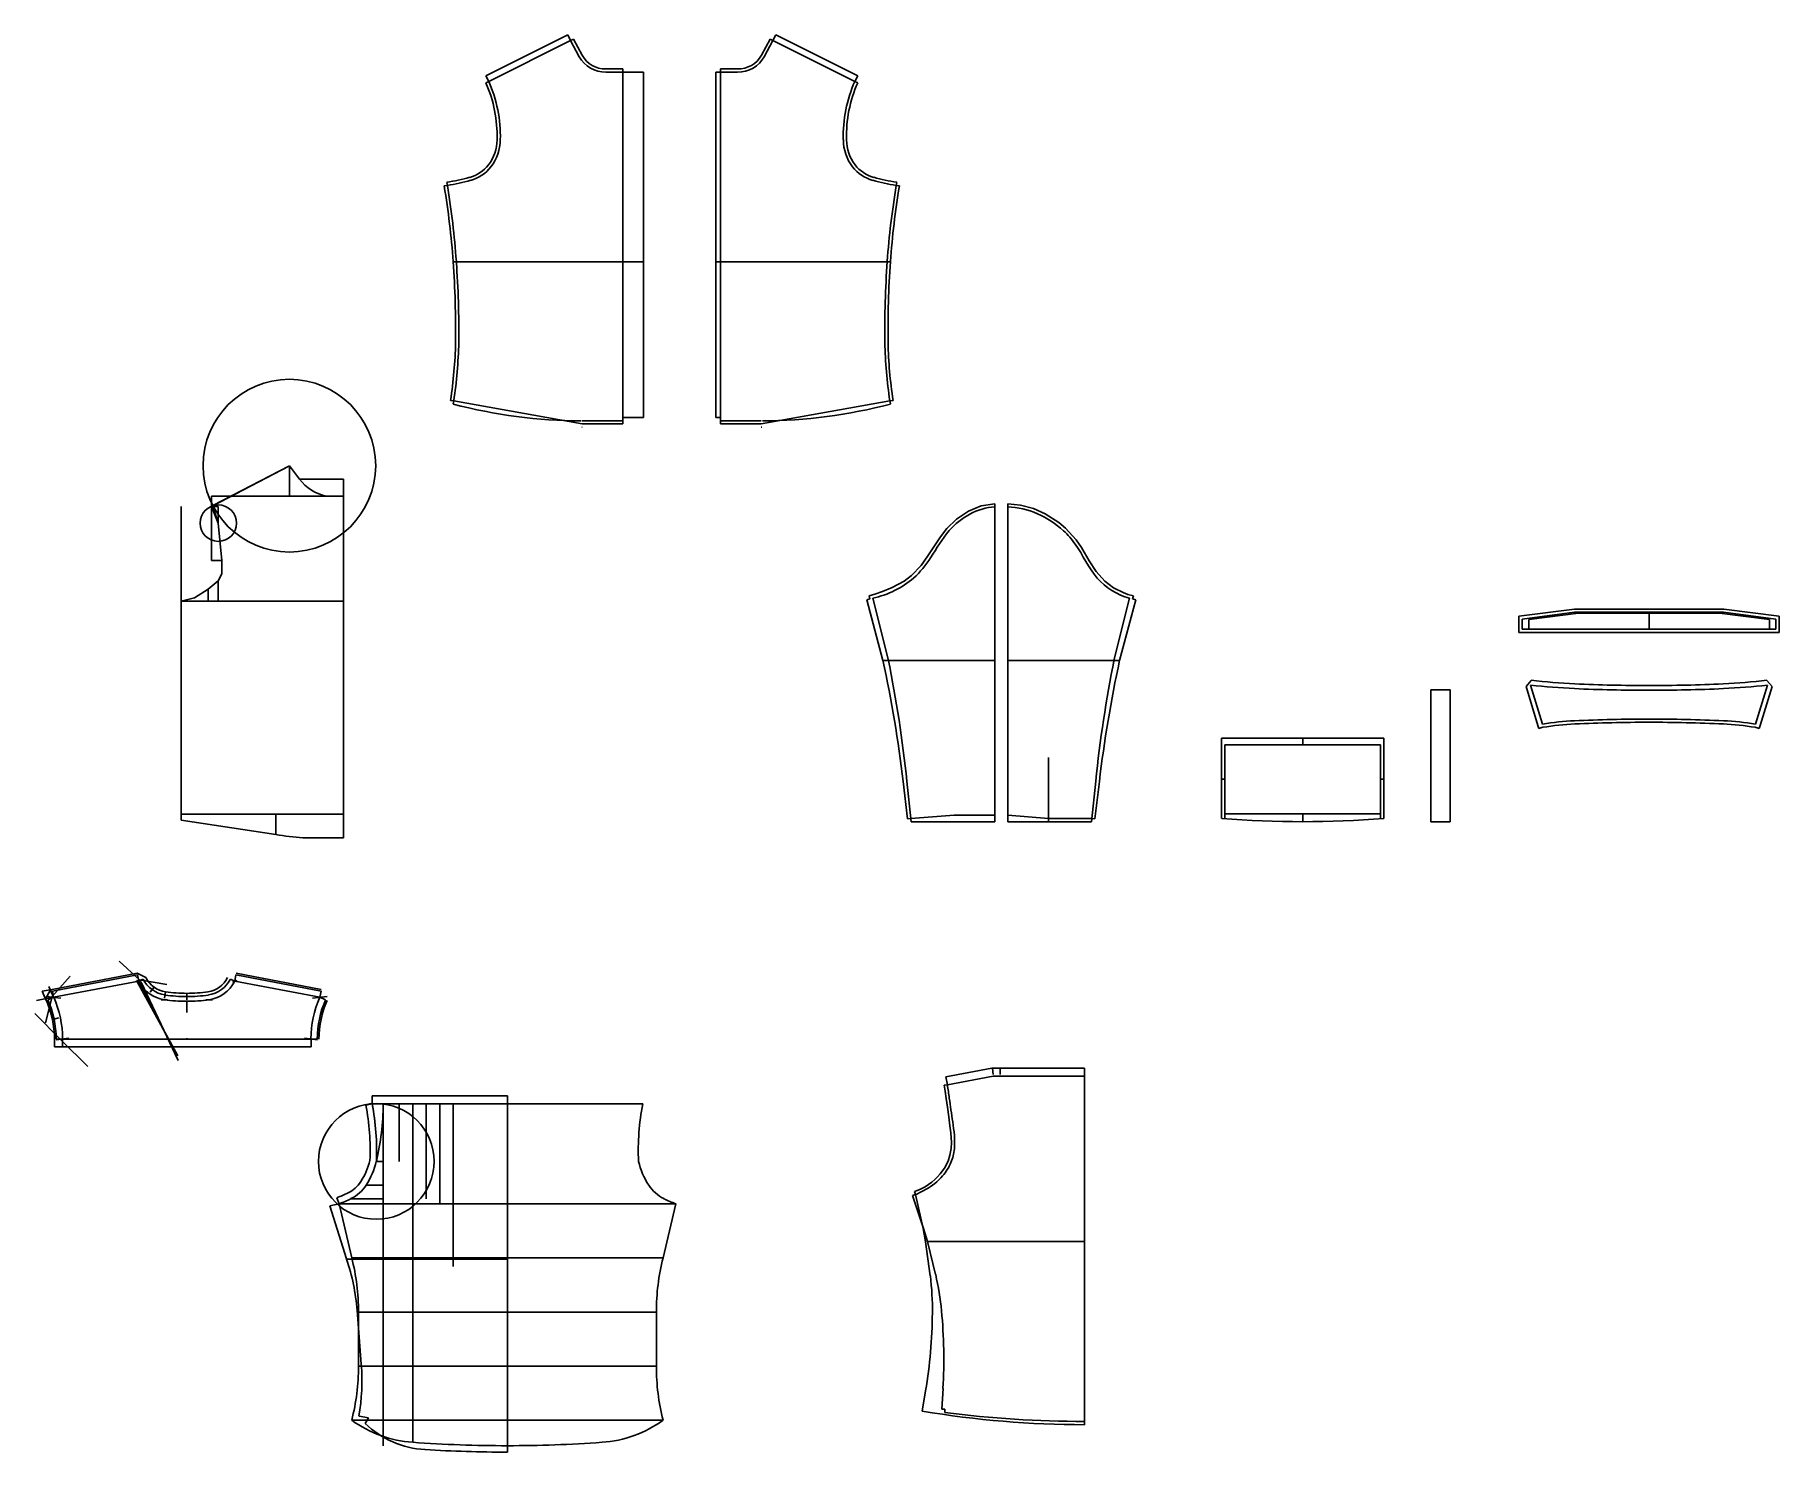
# Model space of a CAD drawing. Extents: x 18 to 154, y 5 to 115.
import ezdxf

# ---------------------------------------------------------------- set-up
doc = ezdxf.new("R2010")
doc.units = 0
doc.header["$MEASUREMENT"] = 0
for name, color, linetype in [('0_L_CONST_3', 7, 'Continuous'), ('1_L_SEW_LINE_3', 11, 'Continuous'), ('2A_L_SEAM_ALLOWANCE_3', 5, 'Continuous'), ('2B_L_SEAM_ALLOWANCE_4', 5, 'Continuous')]:
    doc.layers.add(name, color=color, linetype=linetype)

msp = doc.modelspace()

# ---------------------------------------------------------------- linework, layer by layer
at = {"layer": '0_L_CONST_3', "color": 7, "linetype": 'Continuous', "lineweight": 25}
for p, q in [((38, 81.75), (32.04, 78.64)), ((32.04, 78.62), (38, 81.75)), ((38, 81.75), (38.79, 80.69)), ((38, 79.38), (38, 81.75)), ((42.22, 80.69), (38.79, 80.69)), ((42.22, 79.38), (42.22, 80.69)), ((40.9, 79.38), (31.93, 79.38)), ((31.93, 79.38), (31.93, 78.58)), ((42.22, 79.38), (38, 79.38)), ((42.22, 79.38), (40.9, 79.38)), ((42.22, 71.2), (42.22, 79.38)), ((29.56, 71.2), (29.56, 78.58)), ((31.93, 78.58), (31.93, 74.36)), ((31.93, 78.58), (32.46, 77.27)), ((31.93, 78.58), (32.46, 78.58)), ((32.46, 77.27), (32.04, 78.62)), ((32.46, 78.58), (32.46, 77.27)), ((32.73, 74.36), (32.46, 77.27)), ((31.93, 74.36), (32.73, 74.36)), ((32.73, 74.36), (32.73, 73.31)), ((30.61, 71.46), (31.67, 72.12)), ((31.67, 72.12), (32.46, 72.78)), ((31.67, 71.2), (31.67, 72.12)), ((32.46, 72.78), (32.73, 73.31)), ((32.46, 72.12), (32.46, 72.78)), ((32.46, 71.2), (32.46, 72.12)), ((29.56, 71.2), (30.61, 71.46)), ((29.56, 71.2), (42.22, 71.2)), ((29.56, 67.24), (29.56, 71.2)), ((42.22, 71.2), (42.22, 54.58)), ((138.5, 70.25), (134.62, 69.75)), ((134.62, 69), (134.62, 69.75)), ((138.5, 70.25), (149.5, 70.25)), ((144, 69), (144, 70.25)), ((153.38, 69.75), (149.5, 70.25)), ((153.38, 69), (153.38, 69.75)), ((134.62, 69), (153.38, 69)), ((29.56, 54.58), (29.56, 67.24)), ((29.56, 54.58), (36.95, 54.58)), ((29.56, 54.58), (29.56, 54.12)), ((36.95, 54.58), (42.22, 54.58)), ((36.95, 54.58), (36.95, 53)), ((42.22, 54.58), (42.22, 52.74)), ((29.56, 54.12), (36.95, 53)), ((42.22, 52.74), (39.05, 52.74)), ((19.51, 40.93), (26.14, 42.18)), ((26.31, 41.67), (24.72, 43.13)), ((26.81, 41.85), (26.14, 42.18)), ((40.49, 40.93), (33.86, 42.18)), ((19.51, 40.93), (18.73, 40.78)), ((19.37, 40.9), (18.99, 40.19)), ((19.62, 40.31), (19.25, 41.16)), ((19.51, 40.37), (20.9, 41.97)), ((26.08, 41.62), (26.44, 41.5)), ((26.08, 41.62), (29.31, 35.76)), ((26.26, 41.56), (26.31, 41.67)), ((26.26, 41.56), (28.17, 37.83)), ((26.31, 41.67), (28.44, 41.31)), ((26.44, 41.5), (29.33, 35.38)), ((27.45, 41.11), (27.15, 40.71)), ((33.56, 41.5), (33.92, 41.62)), ((19.62, 40.31), (18.28, 40.06)), ((19.05, 40.06), (18.73, 40.78)), ((19.51, 40.37), (18.98, 38.32)), ((20.19, 40.25), (19.06, 40.38)), ((19.62, 40.31), (19.51, 40.37)), ((28.5, 40.12), (28, 40.12)), ((28.34, 40.74), (28.27, 40.25)), ((30, 40.62), (30, 40.12)), ((30, 40), (30, 39.12)), ((32, 40.12), (31.5, 40.12)), ((39.81, 40.25), (40.94, 40.38)), ((20.22, 36.97), (18.16, 39.04)), ((19.53, 38.59), (20.02, 38.7)), ((19.69, 37.06), (19.69, 36.44)), ((20.81, 37.12), (19.81, 37)), ((20.31, 37.06), (20.22, 36.97)), ((20.22, 36.97), (22.29, 34.91)), ((30, 37.12), (30, 37)), ((39.19, 37.12), (40.19, 37)), ((20.31, 36.44), (19.69, 36.44)), ((30, 36.44), (20.31, 36.44)), ((30, 36.44), (39.69, 36.44)), ((45.31, 32), (44.25, 32)), ((45.31, 32), (64.69, 32)), ((45.31, 32), (45.31, 5.36)), ((46.56, 32), (46.56, 27.52)), ((47.62, 32), (47.62, 25.67)), ((47.62, 32), (47.62, 5.62)), ((48.67, 32), (48.67, 24.61)), ((49.73, 32), (49.73, 24.22)), ((50.78, 32), (50.78, 19.34)), ((55, 32), (55, 5.36)), ((45.31, 27.52), (44.78, 27.52)), ((45.31, 24.61), (42.8, 24.61)), ((45.31, 25.67), (43.99, 25.67)), ((45.31, 24.22), (41.88, 24.22)), ((41.88, 24.22), (42.87, 20)), ((41.94, 24.22), (68.06, 24.22)), ((42.87, 20), (67.13, 20)), ((43.4, 15.78), (66.61, 15.78)), ((43.4, 15.78), (43.4, 11.56)), ((55, 11.56), (55, 15.78)), ((43.4, 11.56), (66.61, 11.56)), ((55, 7.34), (55, 11.56)), ((42.87, 7.34), (67.13, 7.34)), ((55, 5.36), (55, 7.34))]:
    msp.add_line(p, q, dxfattribs=at)
at = {"layer": '0_L_CONST_3', "color": 5, "linetype": 'Continuous', "lineweight": 25}
for p, q in [((117, 60), (117, 60.5)), ((110.93, 57.31), (110.68, 57.31)), ((123.07, 57.31), (123.32, 57.31)), ((110.93, 54.62), (110.93, 54.25)), ((117, 54.62), (117, 54)), ((123.07, 54.62), (123.07, 54.25))]:
    msp.add_line(p, q, dxfattribs=at)
at = {"layer": '0_L_CONST_3', "color": 7, "linetype": 'Continuous', "lineweight": 25}
for centre, radius in [((38, 81.75), 6.73), ((32.46, 77.27), 1.42), ((44.78, 27.52), 4.51)]:
    msp.add_circle(centre, radius, dxfattribs=at)
for centre, radius, start, end in [((41.55, 82.77), 3.45, -143.1301, -100.8807), ((43.13, 93.92), 41.39, -98.5971, -95.6529), ((28.66, 42.79), 2.07, -152.8931, -98.7923), ((31.34, 42.79), 2.07, -81.2077, -27.1069), ((12.29, 37.06), 7.4, 0, 23.8884), ((30, 52.31), 11.69, -98.1559, -90), ((30, 52.31), 11.69, -90, -81.8441), ((47.71, 37.06), 7.4, 156.1116, 180), ((25.48, 28.37), 19.32, -2.522, 10.8976), ((25.99, 32), 19.32, -13.4197, 0), ((39.03, 28.89), 5.91, -32.9775, -13.4197), ((38.62, 33.09), 9.45, -69.8474, -63.7554), ((41.48, 27.3), 2.99, -63.7554, -32.9775), ((26.25, 15.78), 17.14, 0, 14.25), ((26.25, 11.56), 17.14, -14.25, 0), ((48.28, 14.89), 9.29, -125.6196, -94.0908), ((55, 108.88), 103.52, -94.0908, -90)]:
    msp.add_arc(centre, radius, start, end, dxfattribs=at)
at = {"layer": '1_L_SEW_LINE_3', "color": 7, "linetype": 'Continuous', "lineweight": 25}
for p, q in [((59.93, 114.88), (53.54, 111.69)), ((59.93, 114.88), (60.6, 113.62)), ((75.7, 114.88), (75.02, 113.62)), ((75.7, 114.88), (82.08, 111.69)), ((62.69, 112.43), (64, 112.43)), ((64, 112.43), (64, 85)), ((71.62, 112.43), (71.62, 85)), ((72.94, 112.43), (71.62, 112.43)), ((60.84, 85), (50.81, 86.8)), ((74.79, 85), (84.81, 86.8)), ((64, 85), (60.84, 85)), ((71.62, 85), (74.79, 85)), ((93, 54), (93, 78.53)), ((94, 54), (94, 78.53)), ((83.5, 71.41), (84.69, 66.66)), ((103.5, 71.41), (102.31, 66.66)), ((97.17, 54), (97.17, 59.01)), ((86.47, 54), (86.14, 57.16)), ((100.53, 54), (100.86, 57.16)), ((89.83, 54.5), (86.45, 54.25)), ((93, 54.5), (89.83, 54.5)), ((94, 54.5), (97.17, 54.25)), ((93, 54), (86.47, 54)), ((94, 54), (100.53, 54)), ((97.17, 54.25), (100.55, 54.25))]:
    msp.add_line(p, q, dxfattribs=at)
at = {"layer": '1_L_SEW_LINE_3', "color": 11, "linetype": 'Continuous', "lineweight": 25}
for p, q in [((38, 81.75), (32.04, 78.64)), ((38, 81.75), (38.79, 80.69)), ((40.9, 79.38), (42.22, 79.38)), ((42.22, 71.2), (42.22, 79.38)), ((32.46, 77.27), (32.04, 78.62)), ((32.73, 74.36), (32.46, 77.27)), ((32.73, 74.36), (32.73, 73.31)), ((30.61, 71.46), (31.67, 72.12)), ((31.67, 72.12), (32.46, 72.78)), ((32.46, 72.78), (32.73, 73.31)), ((29.56, 71.2), (30.61, 71.46)), ((29.56, 67.24), (29.56, 71.2)), ((42.22, 71.2), (42.22, 54.58)), ((138.2, 70.32), (134.11, 69.79)), ((134.11, 69.79), (134.11, 69)), ((149.8, 70.32), (138.2, 70.32)), ((153.89, 69.79), (149.8, 70.32)), ((153.89, 69), (153.89, 69.79)), ((134.11, 69), (153.89, 69)), ((29.56, 54.58), (29.56, 67.24)), ((134.77, 64.64), (135.69, 61.6)), ((153.23, 64.64), (152.31, 61.6)), ((29.56, 54.58), (29.56, 54.12)), ((42.22, 54.58), (42.22, 52.74)), ((29.56, 54.12), (36.95, 53)), ((42.22, 52.74), (39.05, 52.74)), ((19.62, 40.31), (26.26, 41.56)), ((40.38, 40.31), (33.74, 41.56)), ((30, 37.06), (20.31, 37.06)), ((30, 37.06), (39.69, 37.06)), ((92.88, 34.17), (89.3, 33.5)), ((100, 34.17), (92.88, 34.17)), ((100, 34.17), (100, 7)), ((55, 32), (44.45, 32)), ((55, 32), (65.55, 32)), ((86.81, 24.93), (87.41, 22.3)), ((41.88, 24.22), (42.87, 20)), ((68.12, 24.22), (67.13, 20)), ((87.6, 21.24), (87.41, 22.3)), ((87.97, 18.61), (87.6, 21.24)), ((43.4, 15.78), (43.4, 11.56)), ((66.61, 15.78), (66.61, 11.56)), ((87.34, 8.05), (87.6, 9.64))]:
    msp.add_line(p, q, dxfattribs=at)
at = {"layer": '1_L_SEW_LINE_3', "color": 5, "linetype": 'Continuous', "lineweight": 25}
for p, q in [((110.93, 60), (110.93, 54.62)), ((110.93, 60), (123.07, 60)), ((123.07, 60), (123.07, 54.62)), ((110.93, 54.62), (123.07, 54.62))]:
    msp.add_line(p, q, dxfattribs=at)
at = {"layer": '1_L_SEW_LINE_3', "color": 7, "linetype": 'Continuous', "lineweight": 25}
for centre, radius, start, end in [((62.6, 114.7), 2.27, -151.6992, -87.9227), ((73.02, 114.7), 2.27, -92.0773, -28.3008), ((43.8, 107.41), 10.65, -1.3478, 23.7248), ((91.83, 107.41), 10.65, 156.2752, -178.6522), ((51.05, 107.14), 3.39, -38.1751, 0.2343), ((84.58, 107.14), 3.39, 179.7657, -141.8249), ((51.31, 106.93), 3.06, -74.4447, -38.1751), ((84.31, 106.93), 3.06, -141.8249, -105.5553), ((47.43, 120.87), 17.52, -80.5311, -74.4447), ((-12.23, 93.16), 63.41, 4.0837, 9.4689), ((88.19, 120.87), 17.52, -105.5553, -99.4689), ((147.86, 93.16), 63.41, 170.5311, 175.9163), ((-24.78, 92.26), 75.99, -0.6903, 4.0837), ((160.41, 92.26), 75.99, 175.9163, -179.3097), ((14.4, 92.24), 36.82, -8.4975, -1.3996), ((121.23, 92.24), 36.82, -178.6004, -171.5025), ((-13.8, 46.75), 100.48, 5.9469, 11.4258), ((200.8, 46.75), 100.48, 168.5742, 174.0531)]:
    msp.add_arc(centre, radius, start, end, dxfattribs=at)
at = {"layer": '1_L_SEW_LINE_3', "color": 11, "linetype": 'Continuous', "lineweight": 25}
for centre, radius, start, end in [((41.55, 82.77), 3.45, -143.1301, -100.8807), ((140.69, 119.22), 54.9, -96.1935, -92.6039), ((144, 191.96), 127.72, -92.6039, -90), ((144, 191.96), 127.72, -90, -87.3961), ((147.31, 119.22), 54.9, -87.3961, -83.8065), ((139.16, 40.68), 21.21, 92.6039, 99.4141), ((144, -65.72), 127.72, 90, 92.6039), ((144, -65.72), 127.72, 87.3961, 90), ((148.84, 40.68), 21.21, 80.5859, 87.3961), ((43.13, 93.92), 41.39, -98.5971, -95.6529), ((28.66, 42.79), 2.7, -152.8931, -98.7147), ((31.34, 42.79), 2.7, -81.2853, -27.1069), ((12.29, 37.06), 8.03, 0, 23.8884), ((30, 52.31), 12.31, -98.1712, -90), ((30, 52.31), 12.31, -90, -81.8288), ((47.71, 37.06), 8.03, 156.1116, 180), ((25.48, 28.37), 19.32, -2.522, 10.8407), ((84.52, 28.37), 19.32, 169.1593, -177.478), ((39.03, 28.89), 5.91, -32.9775, -13.4197), ((70.97, 28.89), 5.91, -166.5803, -147.0225), ((38.62, 33.09), 9.45, -69.8474, -63.7554), ((41.48, 27.3), 2.99, -63.7554, -32.9775), ((68.52, 27.3), 2.99, -147.0225, -116.2446), ((71.38, 33.09), 9.45, -116.2446, -110.1526), ((26.25, 15.78), 17.14, 0, 14.25), ((83.75, 15.78), 17.14, 165.75, 180), ((62.79, 15.7), 25.35, 0, 6.5703), ((49.13, 16.05), 39, -9.4623, -0.5061), ((26.25, 11.56), 17.14, -14.25, 0), ((83.75, 11.56), 17.14, 180, -165.75), ((48.28, 14.89), 9.29, -125.6196, -94.0908), ((61.72, 14.89), 9.29, -85.9092, -54.3804), ((100, 83.49), 76.49, -99.5273, -90), ((55, 108.88), 103.52, -94.0908, -90), ((55, 108.88), 103.52, -90, -85.9092)]:
    msp.add_arc(centre, radius, start, end, dxfattribs=at)
at = {"layer": '1_L_SEW_LINE_3', "color": 7, "linetype": 'Continuous', "lineweight": 25}
for points, knots in [([(83.5, 71.41), (84.65, 71.7), (86.45, 72.5), (88.14, 74.69), (89.5, 77.2), (91.66, 78.5), (93, 78.53)], [0, 0, 0, 0, 0.290765, 0.460031, 0.670431, 1, 1, 1, 1]), ([(103.5, 71.41), (102.54, 71.67), (100.69, 72.85), (99.69, 75.22), (97.66, 77.55), (95.58, 78.5), (94, 78.53)], [0, 0, 0, 0, 0.24215, 0.499186, 0.613731, 1, 1, 1, 1])]:
    msp.add_open_spline(points, degree=3, knots=knots, dxfattribs=at)
at = {"layer": '1_L_SEW_LINE_3', "color": 11, "linetype": 'Continuous', "lineweight": 25}
msp.add_open_spline([(86.81, 24.93), (87.08, 25.06), (87.86, 25.42), (88.89, 26.22), (89.62, 27.37), (89.97, 28.83), (89.72, 30.53), (89.49, 32.19), (89.35, 33.15), (89.3, 33.5)], degree=3, knots=[0, 0, 0, 0, 0.088971, 0.25882, 0.383942, 0.493312, 0.705933, 0.8935, 1, 1, 1, 1], dxfattribs=at)
at = {"layer": '2A_L_SEAM_ALLOWANCE_3', "color": 5, "linetype": 'Continuous', "lineweight": 25}
for p, q in [((59.7, 115.33), (53.32, 112.14)), ((59.7, 115.33), (59.93, 114.88)), ((60.15, 115), (59.93, 114.88)), ((60.15, 115), (60.82, 113.74)), ((75.48, 115), (74.8, 113.74)), ((75.48, 115), (75.7, 114.88)), ((75.92, 115.33), (75.7, 114.88)), ((75.92, 115.33), (82.31, 112.14)), ((53.31, 111.59), (53.54, 111.69)), ((53.32, 112.14), (53.54, 111.69)), ((62.69, 112.68), (64, 112.68)), ((64, 112.68), (64, 112.43)), ((65.62, 112.43), (64, 112.43)), ((65.62, 112.43), (65.62, 97.65)), ((71.25, 112.43), (71.25, 97.65)), ((71.25, 112.43), (71.62, 112.43)), ((72.94, 112.68), (71.62, 112.68)), ((71.62, 112.68), (71.62, 112.43)), ((82.31, 112.14), (82.08, 111.69)), ((82.31, 111.59), (82.08, 111.69)), ((50.07, 103.55), (50.32, 103.59)), ((50.27, 103.83), (50.32, 103.59)), ((85.35, 103.83), (85.31, 103.59)), ((85.56, 103.55), (85.31, 103.59)), ((50.77, 97.65), (65.62, 97.65)), ((65.62, 97.65), (65.62, 85.5)), ((71.25, 97.65), (71.25, 85.5)), ((84.86, 97.65), (71.25, 97.65)), ((50.57, 86.84), (50.81, 86.8)), ((50.77, 86.56), (50.81, 86.8)), ((85.06, 86.84), (84.81, 86.8)), ((84.86, 86.56), (84.81, 86.8)), ((64, 85.25), (60.84, 85.25)), ((64, 85.25), (64, 85.5)), ((65.62, 85.5), (64, 85.5)), ((71.25, 85.5), (71.62, 85.5)), ((71.62, 85.25), (71.62, 85.5)), ((71.62, 85.25), (74.79, 85.25)), ((90, 77.57), (89.25, 76.85)), ((90.94, 78.2), (90, 77.57)), ((91.94, 78.61), (90.94, 78.2)), ((92.99, 78.78), (91.94, 78.61)), ((93, 78.53), (92.99, 78.78)), ((93, 66.6), (93, 78.53)), ((94, 78.78), (95, 78.67)), ((94, 78.78), (94, 78.53)), ((94, 78.53), (94, 66.6)), ((95, 78.67), (96, 78.4)), ((96, 78.4), (96.91, 78)), ((96.91, 78), (98, 77.31)), ((88.75, 76.2), (88.19, 75.34)), ((89.25, 76.85), (88.75, 76.2)), ((98, 77.31), (98.52, 76.87)), ((98.52, 76.87), (99.34, 75.97)), ((88.19, 75.34), (87.78, 74.71)), ((99.34, 75.97), (99.75, 75.36)), ((99.75, 75.36), (100.36, 74.34)), ((87.25, 73.97), (86.5, 73.18)), ((87.78, 74.71), (87.25, 73.97)), ((100.36, 74.34), (100.9, 73.5)), ((100.9, 73.5), (101.57, 72.75)), ((85, 72.25), (84.25, 71.95)), ((85.93, 72.75), (85, 72.25)), ((86.5, 73.18), (85.93, 72.75)), ((101.57, 72.75), (102.26, 72.23)), ((102.26, 72.23), (103, 71.87)), ((83.26, 71.36), (83.02, 71.3)), ((83.02, 71.3), (84.27, 66.57)), ((83.19, 71.61), (83.65, 71.73)), ((83.26, 71.36), (83.19, 71.61)), ((84.25, 71.95), (83.65, 71.73)), ((103.98, 71.3), (102.73, 66.57)), ((103, 71.87), (103.38, 71.72)), ((103.38, 71.72), (103.81, 71.61)), ((103.74, 71.36), (103.81, 71.61)), ((103.98, 71.3), (103.74, 71.36)), ((138.18, 70.57), (133.86, 70.01)), ((133.86, 70.01), (133.86, 68.75)), ((149.82, 70.57), (138.18, 70.57)), ((154.14, 70.01), (149.82, 70.57)), ((154.14, 68.75), (154.14, 70.01)), ((133.86, 68.75), (154.14, 68.75)), ((84.27, 66.57), (93, 66.57)), ((93, 66.6), (93, 54)), ((94, 54), (94, 66.6)), ((102.73, 66.57), (94, 66.57)), ((127, 54), (127, 64.29)), ((127, 64.29), (128.5, 64.29)), ((128.5, 64.29), (128.5, 54)), ((134.81, 65.01), (134.41, 64.53)), ((134.41, 64.53), (135.33, 61.5)), ((153.59, 64.53), (152.67, 61.5)), ((153.19, 65.01), (153.59, 64.53)), ((135.33, 61.5), (135.41, 61.26)), ((135.73, 61.36), (135.41, 61.26)), ((152.27, 61.36), (152.59, 61.26)), ((152.67, 61.5), (152.59, 61.26)), ((110.68, 60.5), (110.68, 54.25)), ((110.68, 60.5), (123.32, 60.5)), ((123.32, 60.5), (123.32, 54.25)), ((97.17, 54), (97.17, 59.01)), ((86.2, 54.22), (85.85, 57.13)), ((100.8, 54.22), (101.15, 57.13)), ((86.45, 54.25), (86.2, 54.22)), ((86.47, 54), (86.45, 54.25)), ((93, 54), (86.47, 54)), ((94, 54), (100.53, 54)), ((100.53, 54), (100.55, 54.25)), ((100.55, 54.25), (100.8, 54.22)), ((128.5, 54), (127, 54)), ((19.53, 40.8), (26.16, 42.05)), ((19.53, 40.8), (19.62, 40.31)), ((26.16, 42.05), (26.26, 41.56)), ((26.59, 41.73), (26.26, 41.56)), ((33.41, 41.73), (33.74, 41.56)), ((33.84, 42.05), (33.74, 41.56)), ((40.47, 40.8), (33.84, 42.05)), ((40.47, 40.8), (40.38, 40.31)), ((19.17, 40.11), (19.62, 40.31)), ((40.83, 40.11), (40.38, 40.31)), ((19.81, 37.06), (20.31, 37.06)), ((20.31, 36.44), (20.31, 37.06)), ((40.19, 37.06), (39.69, 37.06)), ((39.69, 36.44), (39.69, 37.06)), ((30, 36.44), (20.31, 36.44)), ((30, 36.44), (39.69, 36.44)), ((92.76, 34.78), (89.19, 34.11)), ((89.19, 34.11), (89.3, 33.5)), ((92.82, 34.79), (92.87, 34.29)), ((100, 34.79), (92.88, 34.79)), ((93.41, 34.79), (93.41, 34.29)), ((100, 34.17), (100, 34.79)), ((100, 21.2), (100, 34.17)), ((89.05, 33.46), (89.3, 33.5)), ((89.12, 33), (89.05, 33.46)), ((89.2, 32.43), (89.12, 33)), ((89.3, 31.75), (89.2, 32.43)), ((89.41, 31), (89.3, 31.75)), ((89.5, 30.29), (89.41, 31)), ((89.58, 29.75), (89.5, 30.29)), ((89.62, 29), (89.58, 29.75)), ((89.6, 28.52), (89.62, 29)), ((89.07, 27), (89.35, 27.54)), ((89.35, 27.54), (89.5, 28)), ((89.5, 28), (89.6, 28.52)), ((88.73, 26.55), (89.07, 27)), ((86.58, 24.85), (86.81, 24.93)), ((86.58, 24.85), (87.44, 22.3)), ((86.81, 24.93), (86.73, 25.17)), ((87.75, 21.28), (87.44, 22.3)), ((88.38, 18.7), (87.75, 21.28)), ((87.75, 21.28), (100, 21.28)), ((100, 21.2), (100, 7.25)), ((88.86, 8.22), (88.96, 9.82)), ((88.86, 8.22), (89.11, 8.2)), ((89.09, 7.95), (89.11, 8.2))]:
    msp.add_line(p, q, dxfattribs=at)
for centre, radius, start, end in [((62.6, 114.7), 2.02, -151.6992, -87.9227), ((73.02, 114.7), 2.02, -92.0773, -28.3008), ((43.8, 107.41), 10.4, -1.3478, 23.7248), ((62.69, 112.43), 0.25, 90, 92.0773), ((72.94, 112.43), 0.25, 87.9227, 90), ((91.83, 107.41), 10.4, 156.2752, -178.6522), ((51.05, 107.14), 3.14, -38.1751, 0.2343), ((54.44, 107.16), 0.25, 178.6522, 180), ((54.44, 107.16), 0.25, 178.6522, -179.7657), ((54.44, 106.63), 0.25, 180, -178.4854), ((81.19, 107.16), 0.25, -0.2343, 1.3478), ((81.19, 107.16), 0.25, 0, 1.3478), ((84.58, 107.14), 3.14, 179.7657, -141.8249), ((81.19, 106.63), 0.25, -1.5146, 0), ((51.31, 106.93), 2.81, -74.4447, -38.1751), ((84.31, 106.93), 2.81, -141.8249, -105.5553), ((-12.23, 93.16), 63.16, 4.0837, 9.4689), ((47.43, 120.87), 17.27, -80.5311, -74.4447), ((88.19, 120.87), 17.27, -105.5553, -99.4689), ((147.86, 93.16), 63.16, 170.5311, 175.9163), ((-24.78, 92.26), 75.74, -0.6891, 4.0837), ((160.41, 92.26), 75.74, 175.9163, -179.3109), ((14.4, 92.24), 36.57, -8.4975, -1.402), ((121.23, 92.24), 36.57, -178.598, -171.5025), ((60.75, 124.04), 38.79, -104.911, -90), ((74.88, 124.04), 38.79, -90, -75.089), ((60.84, 85), 0.25, -100.1942, -90), ((74.79, 85), 0.25, -90, -79.8058), ((-13.68, 45.32), 100.23, 6.7697, 12.2454), ((200.68, 45.32), 100.23, 167.7546, 173.2303), ((140.69, 119.22), 54.52, -96.1935, -92.6039), ((144, 191.96), 127.35, -92.6039, -90), ((144, 191.96), 127.35, -90, -87.3961), ((147.31, 119.22), 54.52, -87.3961, -83.8065), ((139.16, 40.68), 20.96, 92.6039, 99.4141), ((144, -65.72), 127.47, 90, 92.6039), ((144, -65.72), 127.47, 87.3961, 90), ((148.84, 40.68), 20.96, 80.5859, 87.3961), ((117, 133.92), 79.92, -94.5332, -85.4668), ((28.66, 42.79), 2.32, -152.8931, -98.7573), ((31.34, 42.79), 2.32, -81.2427, -27.1069), ((12.29, 37.06), 7.53, 0, 23.8884), ((30, 52.31), 11.94, -98.1624, -90), ((30, 52.31), 11.94, -90, -81.8376), ((47.71, 37.06), 7.53, 156.1116, 180), ((92.88, 34.17), 0.625, 90, 100.5515), ((85.3, 29.4), 4.47, -71.2912, -39.7246), ((63.89, 13.23), 25.1, 6.0309, 12.5924), ((50.27, 12.14), 38.75, -3.4339, 5.5207), ((100, 92.04), 84.79, -97.3894, -90)]:
    msp.add_arc(centre, radius, start, end, dxfattribs=at)
at = {"layer": '2B_L_SEAM_ALLOWANCE_4', "color": 5, "linetype": 'Continuous', "lineweight": 25}
for p, q in [((43.96, 31.91), (44.45, 32)), ((44.45, 32.62), (44.45, 32)), ((55, 32.62), (44.45, 32.62)), ((55, 19.91), (55, 32.62)), ((41.71, 24.69), (41.88, 24.22)), ((41.15, 24.05), (41.88, 24.22)), ((41.15, 24.05), (42.46, 19.92)), ((42.47, 19.91), (55, 19.91)), ((55, 19.91), (55, 4.86)), ((43.29, 15.92), (43.61, 11.71)), ((43.43, 7.65), (44.16, 7.52)), ((43.91, 7.1), (44.16, 7.52))]:
    msp.add_line(p, q, dxfattribs=at)
for centre, radius, start, end in [((25.48, 28.37), 18.82, -2.3745, 10.8407), ((39.03, 28.89), 5.41, -32.9775, -13.9168), ((41.48, 27.3), 2.49, -63.7554, -32.9775), ((38.62, 33.09), 8.95, -69.8474, -63.7554), ((42.87, 20), 0.75, -166.8094, -165.75), ((26.94, 14.64), 16.39, 4.4713, 18.7213), ((27.27, 10.44), 16.39, -9.7787, 4.4713), ((49.03, 12.48), 7.44, -133.5905, -93.5411), ((55, 108.88), 104.02, -93.5411, -90)]:
    msp.add_arc(centre, radius, start, end, dxfattribs=at)

doc.saveas('drawing.dxf')
